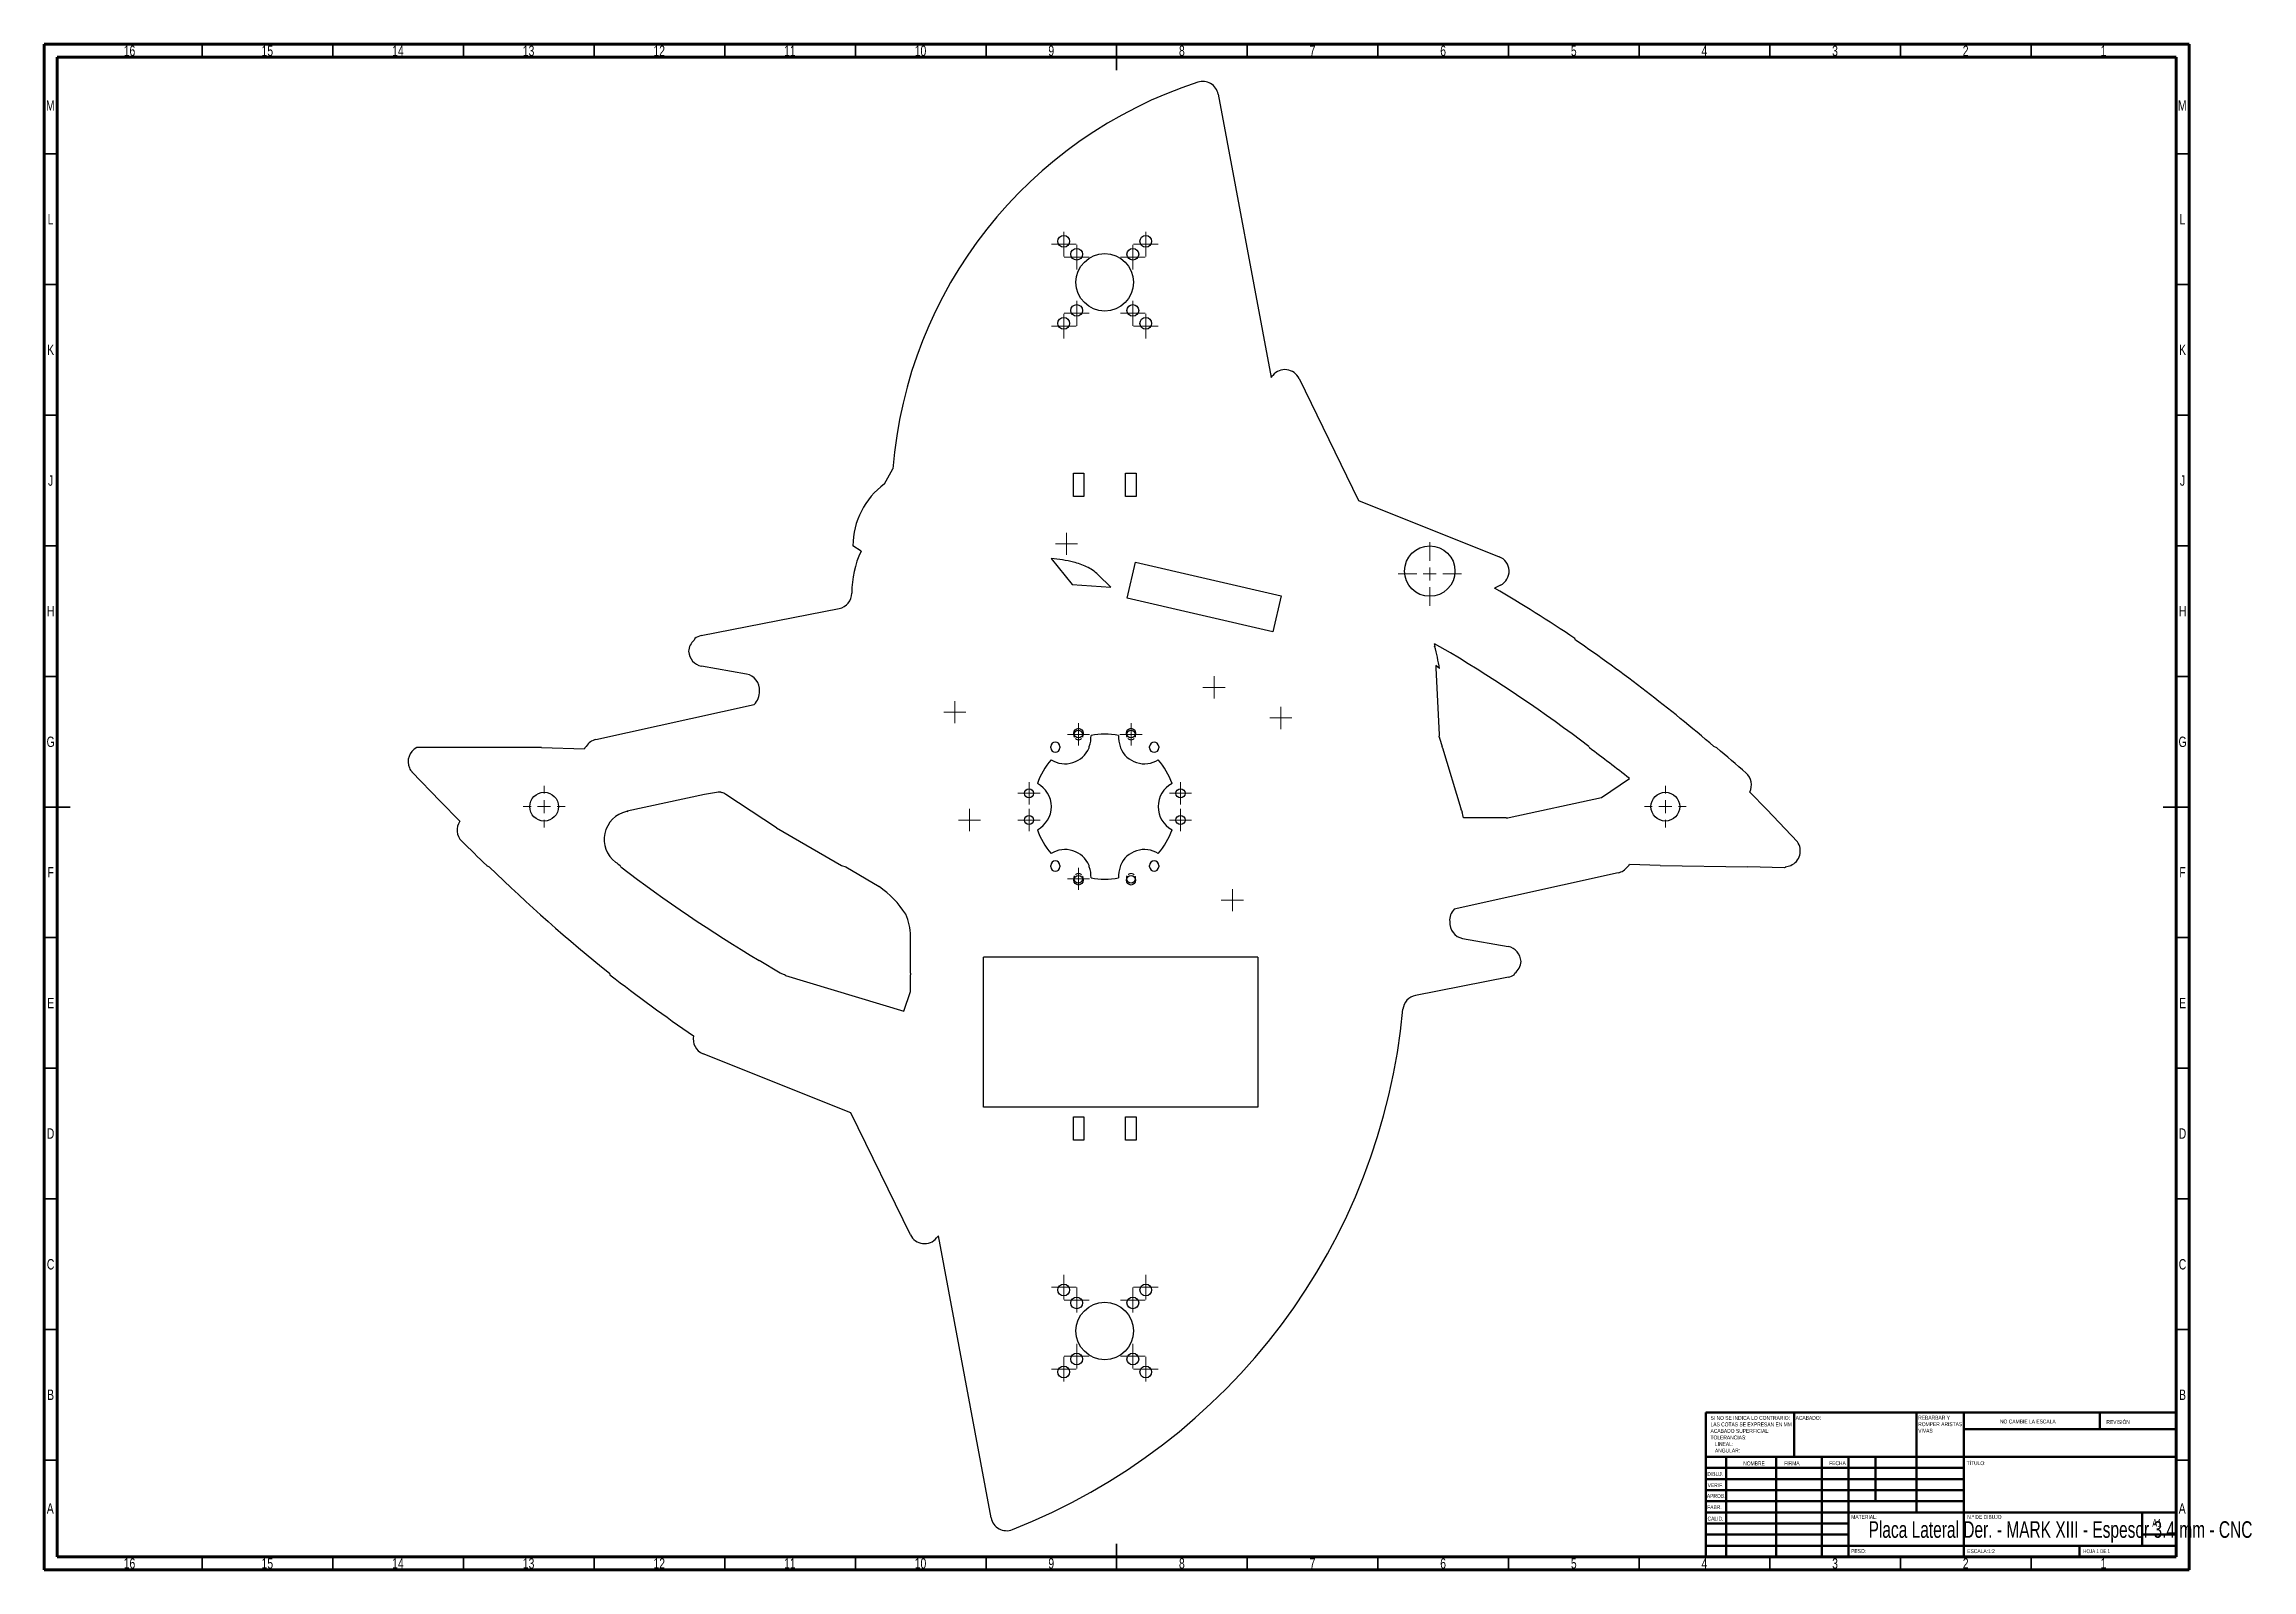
# Model space of a CAD drawing. Header units: millimetres. Extents: x 15 to 860, y 5 to 589.
import ezdxf

# ---------------------------------------------------------------- set-up
doc = ezdxf.new("R2010")
doc.units = ezdxf.units.MM
doc.linetypes.add('HIDDEN', pattern=[1.905, 1.27, -0.635])
doc.styles.add('SLDTEXTSTYLE0', font='TXT', dxfattribs={"width": 0.75})
doc.styles.add('SLDTEXTSTYLE1', font='TXT', dxfattribs={"width": 0.681818})
doc.styles.add('SLDTEXTSTYLE2', font='TXT', dxfattribs={"width": 0.698113})

# ---------------------------------------------------------------- blocks, each defined once
blk = doc.blocks.new('SW_NOTE_0')
at = {"color": 0, "linetype": 'Continuous', "lineweight": 0, "char_height": 1.5, "attachment_point": 1, "style": 'SLDTEXTSTYLE0'}
for s, insert in [('SI NO SE INDICA LO CONTRARIO:', (0, 1.93)), ('ACABADO SUPERFICIAL:', (0, -3.07)), ('TOLERANCIAS:', (0, -5.57)), ('LAS COTAS SE EXPRESAN EN MM', (0, -0.57)), ('LINEAL:', (1.69, -8.07)), ('ANGULAR:', (1.69, -10.57))]:
    blk.add_mtext(s, dxfattribs=dict(at, insert=insert))
blk = doc.blocks.new('SW_NOTE_0_1')
at = {"color": 0, "linetype": 'Continuous', "lineweight": 0, "char_height": 1.5, "attachment_point": 1, "style": 'SLDTEXTSTYLE0'}
for s, insert in [('REBARBAR Y', (0, 1.93)), ('VIVAS', (0, -3.07)), ('ROMPER ARISTAS', (0, -0.57))]:
    blk.add_mtext(s, dxfattribs=dict(at, insert=insert))
blk = doc.blocks.new('SW_CENTERMARKSYMBOL_0')
at = {"color": 0, "linetype": 'Continuous', "lineweight": 18}
for p, q in [((-2.5, 0), (-4.75, 0)), ((0, 0), (-2.5, 0)), ((0, 2.5), (0, 4.75)), ((0, 0), (0, 2.5)), ((0, 0), (0, -2.5)), ((0, 0), (2.5, 0)), ((2.5, 0), (4.75, 0)), ((0, -2.5), (0, -4.75))]:
    blk.add_line(p, q, dxfattribs=at)
blk = doc.blocks.new('SW_CENTERMARKSYMBOL_1')
at = {"color": 0, "linetype": 'Continuous', "lineweight": 18}
for p, q in [((-2.5, 0), (-4.75, 0)), ((0, 0), (-2.5, 0)), ((0, 2.5), (0, 4.75)), ((0, 0), (0, 2.5)), ((0, 0), (0, -2.5)), ((0, 0), (2.5, 0)), ((2.5, 0), (4.75, 0)), ((0, -2.5), (0, -4.75))]:
    blk.add_line(p, q, dxfattribs=at)
blk = doc.blocks.new('SW_CENTERMARKSYMBOL_2')
at = {"color": 0, "linetype": 'Continuous', "lineweight": 18}
for p, q in [((-2.5, 0), (-4.75, 0)), ((0, 0), (-2.5, 0)), ((0, 2.5), (0, 4.75)), ((0, 0), (0, 2.5)), ((0, 0), (0, -2.5)), ((0, 0), (2.5, 0)), ((2.5, 0), (4.75, 0)), ((0, -2.5), (0, -4.75))]:
    blk.add_line(p, q, dxfattribs=at)
blk = doc.blocks.new('SW_CENTERMARKSYMBOL_3')
at = {"color": 0, "linetype": 'Continuous', "lineweight": 18}
for p, q in [((-2.5, 0), (-4.75, 0)), ((0, 0), (-2.5, 0)), ((0, 2.5), (0, 4.75)), ((0, 0), (0, 2.5)), ((0, 0), (0, -2.5)), ((0, 0), (2.5, 0)), ((2.5, 0), (4.75, 0)), ((0, -2.5), (0, -4.75))]:
    blk.add_line(p, q, dxfattribs=at)
blk = doc.blocks.new('SW_CENTERMARKSYMBOL_4')
at = {"color": 0, "linetype": 'Continuous', "lineweight": 18}
for p, q in [((-2.5, 0), (-4.75, 0)), ((0, 0), (-2.5, 0)), ((0, 2.5), (0, 4.75)), ((0, 0), (0, 2.5)), ((0, 0), (0, -2.5)), ((0, 0), (2.5, 0)), ((2.5, 0), (4.75, 0)), ((0, -2.5), (0, -4.75))]:
    blk.add_line(p, q, dxfattribs=at)
blk = doc.blocks.new('SW_CENTERMARKSYMBOL_5')
at = {"color": 0, "linetype": 'Continuous', "lineweight": 18}
for p, q in [((-2.5, 0), (-4.75, 0)), ((0, 0), (-2.5, 0)), ((0, 2.5), (0, 4.75)), ((0, 0), (0, 2.5)), ((0, 0), (0, -2.5)), ((0, 0), (2.5, 0)), ((2.5, 0), (4.75, 0)), ((0, -2.5), (0, -4.75))]:
    blk.add_line(p, q, dxfattribs=at)
blk = doc.blocks.new('SW_CENTERMARKSYMBOL_6')
at = {"color": 0, "linetype": 'Continuous', "lineweight": 18}
for p, q in [((-2.5, 0), (-4.75, 0)), ((0, 0), (-2.5, 0)), ((0, 2.5), (0, 4.75)), ((0, 0), (0, 2.5)), ((0, 0), (0, -2.5)), ((0, 0), (2.5, 0)), ((2.5, 0), (4.75, 0)), ((0, -2.5), (0, -4.75))]:
    blk.add_line(p, q, dxfattribs=at)
blk = doc.blocks.new('SW_CENTERMARKSYMBOL_7')
at = {"color": 0, "linetype": 'Continuous', "lineweight": 18}
for p, q in [((-2.5, 0), (-4.75, 0)), ((0, 0), (-2.5, 0)), ((0, 2.5), (0, 4.75)), ((0, 0), (0, 2.5)), ((0, 0), (0, -2.5)), ((0, 0), (2.5, 0)), ((2.5, 0), (4.75, 0)), ((0, -2.5), (0, -4.75))]:
    blk.add_line(p, q, dxfattribs=at)
blk = doc.blocks.new('SW_CENTERMARKSYMBOL_8')
at = {"color": 0, "linetype": 'Continuous', "lineweight": 18}
for p, q in [((-2.5, 0), (-4.75, 0)), ((0, 0), (-2.5, 0)), ((0, 2.5), (0, 4.75)), ((0, 0), (0, 2.5)), ((0, 0), (0, -2.5)), ((0, 0), (2.5, 0)), ((2.5, 0), (4.75, 0)), ((0, -2.5), (0, -4.75))]:
    blk.add_line(p, q, dxfattribs=at)
blk = doc.blocks.new('SW_CENTERMARKSYMBOL_9')
at = {"color": 0, "linetype": 'Continuous', "lineweight": 18}
for p, q in [((-2.5, 0), (-4.75, 0)), ((0, 0), (-2.5, 0)), ((0, 2.5), (0, 4.75)), ((0, 0), (0, 2.5)), ((0, 0), (0, -2.5)), ((0, 0), (2.5, 0)), ((2.5, 0), (4.75, 0)), ((0, -2.5), (0, -4.75))]:
    blk.add_line(p, q, dxfattribs=at)
blk = doc.blocks.new('SW_CENTERMARKSYMBOL_10')
at = {"color": 0, "linetype": 'Continuous', "lineweight": 18}
for p, q in [((-2.5, 0), (-4.75, 0)), ((0, 0), (-2.5, 0)), ((0, 2.5), (0, 4.75)), ((0, 0), (0, 2.5)), ((0, 0), (0, -2.5)), ((0, 0), (2.5, 0)), ((2.5, 0), (4.75, 0)), ((0, -2.5), (0, -4.75))]:
    blk.add_line(p, q, dxfattribs=at)
blk = doc.blocks.new('SW_CENTERMARKSYMBOL_11')
at = {"color": 0, "linetype": 'Continuous', "lineweight": 18}
for p, q in [((-2.5, 0), (-4.75, 0)), ((0, 0), (-2.5, 0)), ((0, 2.5), (0, 4.75)), ((0, 0), (0, 2.5)), ((0, 0), (0, -2.5)), ((0, 0), (2.5, 0)), ((2.5, 0), (4.75, 0)), ((0, -2.5), (0, -4.75))]:
    blk.add_line(p, q, dxfattribs=at)
blk = doc.blocks.new('SW_CENTERMARKSYMBOL_12')
at = {"color": 0, "linetype": 'Continuous', "lineweight": 18}
for p, q in [((-2.5, 0), (-4.75, 0)), ((0, 0), (-2.5, 0)), ((0, 2.5), (0, 4.75)), ((0, 0), (0, 2.5)), ((0, 0), (0, -2.5)), ((0, 0), (2.5, 0)), ((2.5, 0), (4.75, 0)), ((0, -2.5), (0, -4.75))]:
    blk.add_line(p, q, dxfattribs=at)
blk = doc.blocks.new('SW_CENTERMARKSYMBOL_13')
at = {"color": 0, "linetype": 'Continuous', "lineweight": 18}
for p, q in [((-2.5, 0), (-4.75, 0)), ((0, 0), (-2.5, 0)), ((0, 2.5), (0, 4.75)), ((0, 0), (0, 2.5)), ((0, 0), (0, -2.5)), ((0, 0), (2.5, 0)), ((2.5, 0), (4.75, 0)), ((0, -2.5), (0, -4.75))]:
    blk.add_line(p, q, dxfattribs=at)
blk = doc.blocks.new('SW_CENTERMARKSYMBOL_14')
at = {"color": 0, "linetype": 'Continuous', "lineweight": 18}
for p, q in [((-2.5, 0), (-4.75, 0)), ((0, 0), (-2.5, 0)), ((0, 2.5), (0, 4.75)), ((0, 0), (0, 2.5)), ((0, 0), (0, -2.5)), ((0, 0), (2.5, 0)), ((2.5, 0), (4.75, 0)), ((0, -2.5), (0, -4.75))]:
    blk.add_line(p, q, dxfattribs=at)
blk = doc.blocks.new('SW_CENTERMARKSYMBOL_15')
at = {"color": 0, "linetype": 'Continuous', "lineweight": 18}
for p, q in [((-2.5, 0), (-4.75, 0)), ((0, 0), (-2.5, 0)), ((0, 2.5), (0, 4.75)), ((0, 0), (0, 2.5)), ((0, 0), (0, -2.5)), ((0, 0), (2.5, 0)), ((2.5, 0), (4.75, 0)), ((0, -2.5), (0, -4.75))]:
    blk.add_line(p, q, dxfattribs=at)
blk = doc.blocks.new('SW_CENTERMARKSYMBOL_16')
at = {"color": 0, "linetype": 'Continuous', "lineweight": 18}
for p, q in [((-2.5, 0), (-4.25, 0)), ((0, 0), (-2.5, 0)), ((0, 2.5), (0, 4.25)), ((0, 0), (0, 2.5)), ((0, 0), (0, -2.5)), ((0, 0), (2.5, 0)), ((2.5, 0), (4.25, 0)), ((0, -2.5), (0, -4.25))]:
    blk.add_line(p, q, dxfattribs=at)
blk = doc.blocks.new('SW_CENTERMARKSYMBOL_17')
at = {"color": 0, "linetype": 'Continuous', "lineweight": 18}
for p, q in [((-2.5, 0), (-4.25, 0)), ((0, 0), (-2.5, 0)), ((0, 2.5), (0, 4.25)), ((0, 0), (0, 2.5)), ((0, 0), (0, -2.5)), ((0, 0), (2.5, 0)), ((2.5, 0), (4.25, 0)), ((0, -2.5), (0, -4.25))]:
    blk.add_line(p, q, dxfattribs=at)
blk = doc.blocks.new('SW_CENTERMARKSYMBOL_18')
at = {"color": 0, "linetype": 'Continuous', "lineweight": 18}
for p, q in [((-2.5, 0), (-4.25, 0)), ((0, 0), (-2.5, 0)), ((0, 2.5), (0, 4.25)), ((0, 0), (0, 2.5)), ((0, 0), (0, -2.5)), ((0, 0), (2.5, 0)), ((2.5, 0), (4.25, 0)), ((0, -2.5), (0, -4.25))]:
    blk.add_line(p, q, dxfattribs=at)
blk = doc.blocks.new('SW_CENTERMARKSYMBOL_19')
at = {"color": 0, "linetype": 'Continuous', "lineweight": 18}
for p, q in [((-2.5, 0), (-4.25, 0)), ((0, 0), (-2.5, 0)), ((0, 2.5), (0, 4.25)), ((0, 0), (0, 2.5)), ((0, 0), (0, -2.5)), ((0, 0), (2.5, 0)), ((2.5, 0), (4.25, 0)), ((0, -2.5), (0, -4.25))]:
    blk.add_line(p, q, dxfattribs=at)
blk = doc.blocks.new('SW_CENTERMARKSYMBOL_20')
at = {"color": 0, "linetype": 'Continuous', "lineweight": 18}
for p, q in [((-2.5, 0), (-4.25, 0)), ((0, 0), (-2.5, 0)), ((0, 2.5), (0, 4.25)), ((0, 0), (0, 2.5)), ((0, 0), (0, -2.5)), ((0, 0), (2.5, 0)), ((2.5, 0), (4.25, 0)), ((0, -2.5), (0, -4.25))]:
    blk.add_line(p, q, dxfattribs=at)
blk = doc.blocks.new('SW_CENTERMARKSYMBOL_21')
at = {"color": 0, "linetype": 'Continuous', "lineweight": 18}
for p, q in [((-5, 0), (-8, 0)), ((0, 0), (-2.5, 0)), ((0, 5), (0, 8)), ((0, 0), (0, 2.5)), ((0, 0), (0, -2.5)), ((0, 0), (2.5, 0)), ((5, 0), (8, 0)), ((0, -5), (0, -8))]:
    blk.add_line(p, q, dxfattribs=at)
blk = doc.blocks.new('SW_CENTERMARKSYMBOL_22')
at = {"color": 0, "linetype": 'Continuous', "lineweight": 18}
for p, q in [((-2.5, 0), (-4.25, 0)), ((0, 0), (-2.5, 0)), ((0, 2.5), (0, 4.25)), ((0, 0), (0, 2.5)), ((0, 0), (0, -2.5)), ((0, 0), (2.5, 0)), ((2.5, 0), (4.25, 0)), ((0, -2.5), (0, -4.25))]:
    blk.add_line(p, q, dxfattribs=at)
blk = doc.blocks.new('SW_CENTERMARKSYMBOL_23')
at = {"color": 0, "linetype": 'Continuous', "lineweight": 18}
for p, q in [((-5, 0), (-8, 0)), ((0, 0), (-2.5, 0)), ((0, 5), (0, 8)), ((0, 0), (0, 2.5)), ((0, 0), (0, -2.5)), ((0, 0), (2.5, 0)), ((5, 0), (8, 0)), ((0, -5), (0, -8))]:
    blk.add_line(p, q, dxfattribs=at)
blk = doc.blocks.new('SW_CENTERMARKSYMBOL_24')
at = {"color": 0, "linetype": 'Continuous', "lineweight": 18}
for p, q in [((-2.5, 0), (-4.25, 0)), ((0, 0), (-2.5, 0)), ((0, 2.5), (0, 4.25)), ((0, 0), (0, 2.5)), ((0, 0), (0, -2.5)), ((0, 0), (2.5, 0)), ((2.5, 0), (4.25, 0)), ((0, -2.5), (0, -4.25))]:
    blk.add_line(p, q, dxfattribs=at)
blk = doc.blocks.new('SW_CENTERMARKSYMBOL_25')
at = {"color": 0, "linetype": 'Continuous', "lineweight": 18}
for p, q in [((0, 5), (0, 12.15)), ((-5, 0), (-12.15, 0)), ((0, 0), (-2.5, 0)), ((0, 0), (0, 2.5)), ((0, 0), (0, -2.5)), ((0, 0), (2.5, 0)), ((5, 0), (12.15, 0)), ((0, -5), (0, -12.15))]:
    blk.add_line(p, q, dxfattribs=at)
blk = doc.blocks.new('SW_CENTERMARKSYMBOL_26')
at = {"color": 0, "linetype": 'Continuous', "lineweight": 18}
for p, q in [((-2.5, 0), (-4.25, 0)), ((0, 0), (-2.5, 0)), ((0, 2.5), (0, 4.25)), ((0, 0), (0, 2.5)), ((0, 0), (0, -2.5)), ((0, 0), (2.5, 0)), ((2.5, 0), (4.25, 0)), ((0, -2.5), (0, -4.25))]:
    blk.add_line(p, q, dxfattribs=at)
blk = doc.blocks.new('SW_CENTERMARKSYMBOL_27')
at = {"color": 0, "linetype": 'Continuous', "lineweight": 18}
for p, q in [((-2.5, 0), (-4.25, 0)), ((0, 0), (-2.5, 0)), ((0, 2.5), (0, 4.25)), ((0, 0), (0, 2.5)), ((0, 0), (0, -2.5)), ((0, 0), (2.5, 0)), ((2.5, 0), (4.25, 0)), ((0, -2.5), (0, -4.25))]:
    blk.add_line(p, q, dxfattribs=at)
blk = doc.blocks.new('SW_CENTERMARKSYMBOL_28')
at = {"color": 0, "linetype": 'Continuous', "lineweight": 18}
for p, q in [((-2.5, 0), (-4.25, 0)), ((0, 0), (-2.5, 0)), ((0, 2.5), (0, 4.25)), ((0, 0), (0, 2.5)), ((0, 0), (0, -2.5)), ((0, 0), (2.5, 0)), ((2.5, 0), (4.25, 0)), ((0, -2.5), (0, -4.25))]:
    blk.add_line(p, q, dxfattribs=at)
blk = doc.blocks.new('SW_CENTERMARKSYMBOL_29')
at = {"color": 0, "linetype": 'Continuous', "lineweight": 18}
for p, q in [((-2.5, 0), (-4.25, 0)), ((0, 0), (-2.5, 0)), ((0, 2.5), (0, 4.25)), ((0, 0), (0, 2.5)), ((0, 0), (0, -2.5)), ((0, 0), (2.5, 0)), ((2.5, 0), (4.25, 0)), ((0, -2.5), (0, -4.25))]:
    blk.add_line(p, q, dxfattribs=at)
blk = doc.blocks.new('SW_CENTERMARKSYMBOL_30')
at = {"color": 0, "linetype": 'Continuous', "lineweight": 18}
for p, q in [((-2.5, 0), (-4.25, 0)), ((0, 0), (-2.5, 0)), ((0, 2.5), (0, 4.25)), ((0, 0), (0, 2.5)), ((0, 0), (0, -2.5)), ((0, 0), (2.5, 0)), ((2.5, 0), (4.25, 0)), ((0, -2.5), (0, -4.25))]:
    blk.add_line(p, q, dxfattribs=at)
blk = doc.blocks.new('SW_CENTERMARKSYMBOL_31')
at = {"color": 0, "linetype": 'Continuous', "lineweight": 18}
for p, q in [((-2.5, 0), (-4.25, 0)), ((0, 0), (-2.5, 0)), ((0, 2.5), (0, 4.25)), ((0, 0), (0, 2.5)), ((0, 0), (0, -2.5)), ((0, 0), (2.5, 0)), ((2.5, 0), (4.25, 0)), ((0, -2.5), (0, -4.25))]:
    blk.add_line(p, q, dxfattribs=at)

msp = doc.modelspace()

# ---------------------------------------------------------------- linework, layer by layer
at = {"color": 7, "linetype": 'Continuous', "lineweight": 70}
for p, q in [((15, 5), (15, 589)), ((15, 589), (836, 589)), ((20, 10), (20, 584)), ((20, 584), (831, 584)), ((831, 584), (831, 10)), ((836, 589), (836, 5)), ((831, 10), (20, 10)), ((836, 5), (15, 5))]:
    msp.add_line(p, q, dxfattribs=at)
at = {"color": 7, "linetype": 'Continuous', "lineweight": 35}
for p, q in [((75.5, 584), (75.5, 589)), ((125.5, 584), (125.5, 589)), ((175.5, 584), (175.5, 589)), ((225.5, 584), (225.5, 589)), ((275.5, 584), (275.5, 589)), ((325.5, 584), (325.5, 589)), ((375.5, 584), (375.5, 589)), ((425.5, 589), (425.5, 579)), ((425.5, 584), (425.5, 589)), ((475.5, 584), (475.5, 589)), ((525.5, 584), (525.5, 589)), ((575.5, 584), (575.5, 589)), ((625.5, 584), (625.5, 589)), ((675.5, 584), (675.5, 589)), ((725.5, 584), (725.5, 589)), ((775.5, 584), (775.5, 589)), ((20, 547), (15, 547)), ((831, 547), (836, 547)), ((20, 497), (15, 497)), ((831, 497), (836, 497)), ((20, 447), (15, 447)), ((831, 447), (836, 447)), ((20, 397), (15, 397)), ((831, 397), (836, 397)), ((20, 347), (15, 347)), ((831, 347), (836, 347)), ((15, 297), (25, 297)), ((20, 297), (15, 297)), ((836, 297), (826, 297)), ((831, 297), (836, 297)), ((20, 247), (15, 247)), ((831, 247), (836, 247)), ((20, 197), (15, 197)), ((831, 197), (836, 197)), ((20, 147), (15, 147)), ((831, 147), (836, 147)), ((20, 97), (15, 97)), ((831, 97), (836, 97)), ((20, 47), (15, 47)), ((831, 47), (836, 47)), ((75.5, 10), (75.5, 5)), ((125.5, 10), (125.5, 5)), ((175.5, 10), (175.5, 5)), ((225.5, 10), (225.5, 5)), ((275.5, 10), (275.5, 5)), ((325.5, 10), (325.5, 5)), ((375.5, 10), (375.5, 5)), ((425.5, 5), (425.5, 15)), ((425.5, 10), (425.5, 5)), ((475.5, 10), (475.5, 5)), ((525.5, 10), (525.5, 5)), ((575.5, 10), (575.5, 5)), ((625.5, 10), (625.5, 5)), ((675.5, 10), (675.5, 5)), ((725.5, 10), (725.5, 5)), ((775.5, 10), (775.5, 5))]:
    msp.add_line(p, q, dxfattribs=at)
at = {"color": 7, "linetype": 'Continuous', "lineweight": 25}
for p, q in [((464.31, 569.82), (484.6, 461.37)), ((484.6, 461.37), (485.3, 462.22)), ((495.33, 461.04), (518.08, 414.38)), ((336.66, 420.68), (339.85, 426.44)), ((408.94, 424.83), (412.94, 424.83)), ((408.94, 415.83), (408.94, 424.83)), ((412.94, 424.83), (412.94, 415.83)), ((428.94, 424.83), (432.94, 424.83)), ((428.94, 415.83), (428.94, 424.83)), ((432.94, 424.83), (432.94, 415.83)), ((412.94, 415.83), (408.94, 415.83)), ((432.94, 415.83), (428.94, 415.83)), ((518.08, 414.38), (571.94, 392.82)), ((327.65, 394.87), (324.57, 396.97)), ((400.45, 392.06), (408.41, 382.22)), ((429.55, 376.89), (432.72, 390.67)), ((432.72, 390.67), (488.46, 377.86)), ((408.41, 382.22), (423.33, 381.14)), ((423.33, 381.14), (418.39, 385.9)), ((572.41, 381.89), (570.18, 380.78)), ((266.49, 362.6), (319.29, 372.98)), ((485.29, 364.08), (429.55, 376.89)), ((488.46, 377.86), (485.29, 364.08)), ((264.02, 361.48), (263.8, 360.92)), ((553.27, 356.02), (547.22, 359.4)), ((547.47, 358.46), (547.22, 358.6)), ((601.16, 360.92), (600.9, 361.48)), ((283.85, 347.84), (266.62, 350.91)), ((549.06, 349.96), (547.63, 351.13)), ((547.63, 351.13), (547.67, 350.29)), ((547.67, 350.29), (547.63, 350.32)), ((547.63, 350.32), (548.89, 324.57)), ((226.2, 322.86), (286.72, 336.28)), ((549.1, 323.38), (550.05, 320.2)), ((205.31, 319.72), (157.61, 319.72)), ((205.31, 319.72), (221.79, 319.25)), ((222.44, 320.2), (221.93, 319.63)), ((400.28, 319.63), (400.28, 320.2)), ((403.77, 320.2), (403.78, 319.63)), ((414.92, 319.63), (414.99, 320.2)), ((426.9, 320.2), (426.97, 319.63)), ((438.11, 319.63), (438.12, 320.2)), ((441.61, 320.2), (441.61, 319.63)), ((550.22, 319.63), (550.05, 320.2)), ((550.22, 319.63), (557.18, 296.39)), ((606.22, 320.2), (606.44, 319.63)), ((655.22, 319.63), (654.08, 320.2)), ((155.79, 310.49), (166.59, 299.25)), ((611.1, 300.58), (621.75, 307.95)), ((174.09, 291.55), (166.59, 299.25)), ((267.7, 301.77), (238.21, 295.41)), ((272.32, 302.57), (267.7, 301.77)), ((273.95, 302.73), (273.53, 302.63)), ((273.95, 302.73), (274.25, 302.53)), ((295.33, 289.01), (275.96, 301.8)), ((575.71, 292.94), (611.1, 300.58)), ((667.8, 302.71), (674.3, 296.03)), ((686.04, 283.67), (674.3, 296.03)), ((238.42, 295.33), (237.92, 295.23)), ((238.21, 295.41), (238.42, 295.33)), ((295.33, 289.01), (320.22, 274.63)), ((574.65, 292.82), (558.25, 292.82)), ((184.37, 274.63), (185.37, 274.07)), ((235.67, 274.07), (235.44, 274.63)), ((320.22, 274.63), (321.86, 274.07)), ((321.86, 274.07), (334.57, 266.53)), ((400.28, 274.07), (400.28, 274.63)), ((403.78, 274.63), (403.77, 274.07)), ((414.99, 274.07), (414.92, 274.63)), ((426.97, 274.63), (426.9, 274.07)), ((438.12, 274.07), (438.11, 274.63)), ((441.61, 274.63), (441.61, 274.07)), ((617.48, 271.79), (554.67, 257.86)), ((620.97, 274.07), (621.57, 274.63)), ((633.55, 274.63), (621.73, 274.97)), ((633.55, 274.63), (667.06, 274.07)), ((681.11, 273.66), (667.06, 274.07)), ((681.56, 274.07), (683.5, 274.63)), ((557.92, 246.67), (575.32, 243.57)), ((296.77, 233.34), (288.62, 238.24)), ((479.48, 239.57), (374.48, 239.57)), ((374.48, 182.15), (374.48, 239.57)), ((479.48, 239.57), (479.48, 182.15)), ((231.35, 233.34), (231.57, 232.78)), ((298.39, 232.78), (296.77, 233.34)), ((298.77, 232.56), (298.39, 232.78)), ((298.77, 232.56), (343.99, 218.86)), ((346.61, 233.34), (346.61, 232.78)), ((575.45, 231.88), (539.89, 224.91)), ((577.63, 232.78), (577.87, 233.34)), ((343.99, 218.86), (346.54, 226.39)), ((323.81, 179.88), (267.19, 202.54)), ((346.56, 133.23), (323.81, 179.88)), ((479.48, 182.15), (374.48, 182.15)), ((408.94, 178.43), (412.94, 178.43)), ((408.94, 169.43), (408.94, 178.43)), ((412.94, 178.43), (412.94, 169.43)), ((428.94, 178.43), (432.94, 178.43)), ((428.94, 169.43), (428.94, 178.43)), ((432.94, 178.43), (432.94, 169.43)), ((412.94, 169.43), (408.94, 169.43)), ((432.94, 169.43), (428.94, 169.43)), ((357.29, 132.89), (356.59, 132.04)), ((377.49, 24.89), (357.29, 132.89))]:
    msp.add_line(p, q, dxfattribs=at)
at = {"color": 7, "linetype": 'HIDDEN', "lineweight": 18}
for p, q in [((409.13, 325.32), (409.13, 324.52)), ((412.63, 324.52), (412.63, 325.32)), ((429.26, 325.32), (429.26, 324.52)), ((432.76, 324.52), (432.76, 325.32)), ((409.13, 269.75), (409.13, 268.94)), ((412.63, 268.94), (412.63, 269.75)), ((429.26, 269.75), (429.26, 268.94)), ((432.76, 268.94), (432.76, 269.75))]:
    msp.add_line(p, q, dxfattribs=at)
at = {"color": 7, "linetype": 'Continuous', "lineweight": 50}
for p, q in [((651, 65.25), (831, 65.25)), ((651, 65.25), (651, 10)), ((684.8, 48.25), (684.8, 65.25)), ((731.6, 65.25), (731.6, 27)), ((749.8, 65.25), (749.8, 10)), ((801.8, 58.88), (801.8, 65.25)), ((831, 58.88), (749.8, 58.88)), ((831, 48.25), (651, 48.25)), ((749.8, 44), (651, 44)), ((658.8, 48.25), (658.8, 10)), ((677.99, 48.25), (677.99, 10)), ((695.4, 48.25), (695.4, 10)), ((705.6, 10), (705.6, 48.25)), ((716, 31.25), (716, 48.25)), ((749.8, 39.75), (651, 39.75)), ((749.8, 35.5), (651, 35.5)), ((749.8, 31.25), (651, 31.25)), ((705.6, 27), (651, 27)), ((705.6, 27), (831, 27)), ((818, 14.25), (818, 27)), ((705.6, 22.75), (651, 22.75)), ((705.6, 18.5), (651, 18.5)), ((831, 18.5), (818, 18.5)), ((651, 14.25), (831, 14.25)), ((794, 10), (794, 14.25))]:
    msp.add_line(p, q, dxfattribs=at)
at = {"color": 7, "linetype": 'Continuous', "lineweight": 25}
for centre, radius in [((405.25, 513.53), 2.25), ((436.64, 513.53), 2.25), ((410.2, 508.58), 2.25), ((420.94, 497.83), 11), ((431.69, 508.58), 2.25), ((405.25, 482.13), 2.25), ((410.2, 487.08), 2.25), ((431.69, 487.08), 2.25), ((436.64, 482.13), 2.25), ((545.35, 387.29), 9.65), ((206.36, 297.13), 5.5), ((391.96, 302.24), 1.75), ((449.93, 302.24), 1.75), ((635.52, 297.13), 5.5), ((391.96, 292.02), 1.75), ((449.93, 292.02), 1.75), ((405.25, 112.13), 2.25), ((436.64, 112.13), 2.25), ((410.2, 107.18), 2.25), ((420.94, 96.43), 11), ((431.69, 107.18), 2.25), ((410.2, 85.69), 2.25), ((431.69, 85.69), 2.25), ((405.25, 80.74), 2.25), ((436.64, 80.74), 2.25)]:
    msp.add_circle(centre, radius, dxfattribs=at)
for centre, radius, start, end in [((458.42, 568.72), 6, 10.59586, 108.00279), ((509, 413.05), 169.68, 108.00279, 175.47538), ((489.93, 458.41), 6, 25.99393, 140.55052), ((353.99, 396.91), 29.42, 126.10723, 179.88004), ((360.93, 379.16), 36.8, 154.72969, 180.39206), ((569.71, 387.25), 6, 296.64784, 68.19084), ((251.6, -160.62), 628.17, 56.21641, 59.52542), ((318.13, 378.87), 6, 281.12712, 0.39206), ((267.65, 356.71), 6, 101.12712, 127.24281), ((553.89, 324.81), 5, 182.81763, 188.49698), ((553.89, 324.81), 5, 192.01486, 196.67076), ((160.31, 314.36), 6, 116.76747, 203.90483), ((227.46, 317.3), 6, 157.18887, 161.08666), ((420.94, 297.13), 27.23, 138.85409, 161.07602), ((402.03, 319.68), 1.75, 181.51011, 358.48989), ((405.73, 323.51), 9.98, 238.03401, 337.11311), ((436.16, 323.51), 9.98, 202.88689, 301.96599), ((439.86, 319.68), 1.75, 181.51011, 358.48989), ((420.94, 297.13), 27.23, 18.92398, 41.14591), ((251.2, -161.63), 598.17, 51.72337, 53.56725), ((251.6, -161.72), 628.17, 48.66996, 50.0196), ((159.4, 313.95), 5, 203.90483, 223.86229), ((390.54, 297.13), 9.98, 297.77882, 62.22118), ((451.35, 297.13), 9.98, 117.77882, 242.22118), ((662.48, 305.48), 6, 332.46412, 48.66996), ((273.18, 297.65), 5, 85.96149, 99.8407), ((273.18, 297.65), 5, 56.15722, 77.58149), ((561.97, 297.82), 5, 196.67076, 213.22005), ((179.06, 288.19), 6, 145.96468, 225.12502), ((240.21, 284.62), 10.86, 102.18116, 233.36278), ((420.94, 297.13), 27.23, 198.92398, 221.14591), ((420.94, 297.13), 27.23, 318.85409, 341.07602), ((386.95, 259.09), 174.59, 11.14161, 11.89878), ((574.65, 297.82), 5, 270, 282.18116), ((618.04, 729.1), 628.17, 225.12502, 226.34152), ((405.73, 270.75), 9.98, 22.88689, 121.96599), ((436.16, 270.75), 9.98, 58.03401, 157.11311), ((681.17, 280.17), 6, 292.76984, 35.74904), ((590.68, 755.9), 598.17, 233.36278, 233.56725), ((402.03, 274.59), 1.75, 1.51011, 178.48989), ((439.86, 274.59), 1.75, 1.51011, 178.48989), ((616.21, 277.33), 6, 333.249, 336.7818), ((618.04, 728), 628.17, 232.03131, 235.64587), ((-744.63, 240.32), 1091.26, 359.26851, 359.60409), ((574.3, 237.77), 6, 281.09143, 303.77007), ((541.04, 219.02), 6, 101.09143, 174.75902), ((298.78, 241.24), 237.28, 291.45762, 354.75902), ((269.42, 208.11), 6, 167.61414, 248.19084), ((351.95, 135.86), 6, 205.99393, 320.55052), ((383.39, 25.99), 6, 190.59586, 291.45762)]:
    msp.add_arc(centre, radius, start, end, dxfattribs=at)
for centre, major_axis, start_param, end_param in [((267.65, 356.19), (0, -6.16), 3.836858, 4.647274), ((267.65, 356.99), (0, -6.16), 4.777504, 6.11117), ((473.09, 338.19), (0, -79.06), 1.830106, 1.842445), ((473.09, 337.38), (0, -79.06), 1.730481, 1.842445), ((251.2, -174.46), (0, -614.6), 2.506198, 2.612232), ((251.6, -175.35), (0, -645.42), 2.44616, 2.551474), ((282.82, 341.77), (0, 6.16), 4.647274, 6.11117), ((282.82, 340.96), (0, 6.16), 3.849341, 4.777504), ((227.46, 316.83), (0, -6.16), 3.354194, 4.134775), ((402.03, 320.07), (0, -1.8), 1.641166, 4.642019), ((410.88, 324.52), (0, -1.8), 1.795784, 4.487402), ((405.73, 324.01), (0, -10.25), 1.189674, 1.604412), ((420.94, 296.9), (0, -27.97), 2.947757, 3.335428), ((436.16, 324.01), (0, -10.25), 4.678774, 5.093511), ((431.01, 324.52), (0, -1.8), 1.795784, 4.487402), ((439.86, 320.07), (0, -1.8), 1.641166, 4.642019), ((473.09, 337.38), (0, -79.06), 1.400198, 1.401657), ((386.95, 257.01), (0, -179.38), 1.952143, 1.953274), ((618.04, 741.99), (0, 645.42), 2.381802, 2.478476), ((590.68, 768.72), (0, 614.6), 2.506198, 2.612232), ((402.03, 274.2), (0, 1.8), 1.641166, 4.642019), ((405.73, 270.25), (0, 10.25), 4.678774, 5.093511), ((436.16, 270.25), (0, 10.25), 1.189674, 1.604412), ((439.86, 274.2), (0, 1.8), 1.641166, 4.642019), ((616.21, 277.82), (0, 6.16), 3.354194, 4.058288), ((684.6, 269.99), (0, -5.14), 3.795335, 3.916928), ((314.83, 236.03), (0, 36.62), 5.286542, 5.696419), ((410.88, 269.75), (0, 1.8), 1.795784, 4.487402), ((420.94, 297.36), (0, 27.97), 2.947757, 3.335428), ((431.01, 269.75), (0, 1.8), 1.795784, 4.487402), ((327.57, 247.5), (0, 19.57), 4.71836, 5.157456), ((558.95, 253.55), (0, 6.16), 0.795493, 1.635911), ((-744.63, 240.92), (0, 1121.23), 4.712031, 4.71836), ((558.95, 252.75), (0, 6.16), 1.505681, 2.969577), ((-744.63, 240.12), (0, 1121.23), 4.70635, 4.712747), ((574.3, 237.49), (0, 6.16), 4.777504, 6.11117), ((574.3, 238.29), (0, 6.16), 3.779941, 4.647274)]:
    msp.add_ellipse(centre, major_axis=major_axis, ratio=0.973272, start_param=start_param, end_param=end_param, dxfattribs=at)
at = {"color": 7, "linetype": 'HIDDEN', "lineweight": 18}
for centre, major_axis, start_param, end_param in [((410.88, 324.52), (0, -1.8), 4.487402, 6.283185), ((410.88, 324.52), (0, -1.8), 0, 1.795784), ((431.01, 324.52), (0, -1.8), 4.487402, 6.283185), ((431.01, 324.52), (0, -1.8), 0, 1.795784), ((410.88, 269.75), (0, 1.8), 0, 1.795784), ((410.88, 269.75), (0, 1.8), 4.487402, 6.283185), ((431.01, 269.75), (0, 1.8), 0, 1.795784), ((431.01, 269.75), (0, 1.8), 4.487402, 6.283185)]:
    msp.add_ellipse(centre, major_axis=major_axis, ratio=0.973272, start_param=start_param, end_param=end_param, dxfattribs=at)
at = {"color": 7, "linetype": 'Continuous', "lineweight": 25}
for centre, major_axis in [((410.88, 325.32), (0, -1.8)), ((431.01, 325.32), (0, -1.8)), ((410.88, 268.94), (0, 1.8)), ((431.01, 268.94), (0, 1.8))]:
    msp.add_ellipse(centre, major_axis=major_axis, ratio=0.973272, dxfattribs=at)
msp.add_open_spline([(418.39, 385.9), (417.06, 387.19), (415.59, 388.17), (412.44, 389.73), (410.76, 390.31), (406.25, 391.45), (403.34, 391.8), (400.45, 392.06)], degree=3, knots=[0, 0, 0, 0, 0.25, 0.25, 0.5, 0.5, 0.8942218, 0.8942218, 0.8942218, 0.8942218], dxfattribs=at)

# ---------------------------------------------------------------- block references
at = {"color": 7, "linetype": 'Continuous', "lineweight": 0}
for name, p in [('SW_CENTERMARKSYMBOL_5', (405.25, 512.43)), ('SW_CENTERMARKSYMBOL_4', (436.64, 512.43)), ('SW_CENTERMARKSYMBOL_6', (410.2, 507.48)), ('SW_CENTERMARKSYMBOL_7', (431.69, 507.48)), ('SW_CENTERMARKSYMBOL_0', (410.2, 485.98)), ('SW_CENTERMARKSYMBOL_2', (431.69, 485.98)), ('SW_CENTERMARKSYMBOL_1', (405.25, 481.03)), ('SW_CENTERMARKSYMBOL_3', (436.64, 481.03)), ('SW_CENTERMARKSYMBOL_31', (406.3, 397.74)), ('SW_CENTERMARKSYMBOL_25', (545.35, 386.19)), ('SW_CENTERMARKSYMBOL_29', (462.78, 342.79)), ('SW_CENTERMARKSYMBOL_28', (363.55, 333.29)), ('SW_CENTERMARKSYMBOL_27', (488.33, 331.07)), ('SW_CENTERMARKSYMBOL_17', (410.88, 324.79)), ('SW_CENTERMARKSYMBOL_18', (431.01, 324.79)), ('SW_CENTERMARKSYMBOL_23', (206.36, 297.13)), ('SW_CENTERMARKSYMBOL_24', (391.96, 302.24)), ('SW_CENTERMARKSYMBOL_20', (449.93, 302.24)), ('SW_CENTERMARKSYMBOL_21', (635.52, 297.13)), ('SW_CENTERMARKSYMBOL_26', (369.16, 292.02)), ('SW_CENTERMARKSYMBOL_22', (391.96, 292.02)), ('SW_CENTERMARKSYMBOL_19', (449.93, 292.02)), ('SW_CENTERMARKSYMBOL_16', (410.88, 269.48)), ('SW_CENTERMARKSYMBOL_30', (469.8, 261.33)), ('SW_CENTERMARKSYMBOL_13', (405.25, 113.23)), ('SW_CENTERMARKSYMBOL_12', (410.2, 108.28)), ('SW_CENTERMARKSYMBOL_10', (431.69, 108.28)), ('SW_CENTERMARKSYMBOL_11', (436.64, 113.23)), ('SW_CENTERMARKSYMBOL_15', (405.25, 81.83)), ('SW_CENTERMARKSYMBOL_14', (410.2, 86.78)), ('SW_CENTERMARKSYMBOL_8', (431.69, 86.78)), ('SW_CENTERMARKSYMBOL_9', (436.64, 81.83)), ('SW_NOTE_0', (652.8, 61.99)), ('SW_NOTE_0_1', (732.31, 62.07))]:
    msp.add_blockref(name, p, dxfattribs=at)

# ---------------------------------------------------------------- texts
for s, insert, char_height, attachment_point, style in [('16', (47.67, 588.44), 3.969, 2, 'SLDTEXTSTYLE0'), ('15', (100.42, 588.44), 3.969, 2, 'SLDTEXTSTYLE0'), ('14', (150.42, 588.44), 3.969, 2, 'SLDTEXTSTYLE0'), ('13', (200.42, 588.44), 3.969, 2, 'SLDTEXTSTYLE0'), ('12', (250.42, 588.44), 3.969, 2, 'SLDTEXTSTYLE0'), ('11', (300.42, 588.44), 3.969, 2, 'SLDTEXTSTYLE0'), ('10', (350.42, 588.44), 3.969, 2, 'SLDTEXTSTYLE0'), ('9', (400.46, 588.44), 3.97, 2, 'SLDTEXTSTYLE0'), ('8', (450.46, 588.44), 3.97, 2, 'SLDTEXTSTYLE0'), ('7', (500.46, 588.44), 3.97, 2, 'SLDTEXTSTYLE0'), ('6', (550.46, 588.44), 3.97, 2, 'SLDTEXTSTYLE0'), ('5', (600.46, 588.44), 3.97, 2, 'SLDTEXTSTYLE0'), ('4', (650.46, 588.44), 3.97, 2, 'SLDTEXTSTYLE0'), ('3', (700.46, 588.44), 3.97, 2, 'SLDTEXTSTYLE0'), ('2', (750.46, 588.44), 3.97, 2, 'SLDTEXTSTYLE0'), ('1', (803.21, 588.44), 3.97, 2, 'SLDTEXTSTYLE0'), ('M', (17.36, 567.5), 3.97, 2, 'SLDTEXTSTYLE0'), ('M', (833.36, 567.5), 3.97, 2, 'SLDTEXTSTYLE0'), ('L', (17.45, 523.94), 3.97, 2, 'SLDTEXTSTYLE0'), ('L', (833.45, 523.94), 3.97, 2, 'SLDTEXTSTYLE0'), ('K', (17.49, 474), 3.97, 2, 'SLDTEXTSTYLE0'), ('K', (833.49, 474), 3.97, 2, 'SLDTEXTSTYLE0'), ('J', (17.47, 423.94), 3.97, 2, 'SLDTEXTSTYLE0'), ('J', (833.47, 423.94), 3.97, 2, 'SLDTEXTSTYLE0'), ('H', (17.49, 374), 3.97, 2, 'SLDTEXTSTYLE0'), ('H', (833.49, 374), 3.97, 2, 'SLDTEXTSTYLE0'), ('G', (17.49, 323.94), 3.97, 2, 'SLDTEXTSTYLE0'), ('G', (833.49, 323.94), 3.97, 2, 'SLDTEXTSTYLE0'), ('F', (17.46, 274), 3.97, 2, 'SLDTEXTSTYLE0'), ('F', (833.46, 274), 3.97, 2, 'SLDTEXTSTYLE0'), ('E', (17.51, 223.94), 3.97, 2, 'SLDTEXTSTYLE0'), ('E', (833.51, 223.94), 3.97, 2, 'SLDTEXTSTYLE0'), ('D', (17.45, 174), 3.97, 2, 'SLDTEXTSTYLE0'), ('D', (833.45, 174), 3.97, 2, 'SLDTEXTSTYLE0'), ('C', (17.46, 123.94), 3.97, 2, 'SLDTEXTSTYLE0'), ('C', (833.46, 123.94), 3.97, 2, 'SLDTEXTSTYLE0'), ('B', (17.47, 74), 3.97, 2, 'SLDTEXTSTYLE0'), ('B', (833.47, 74), 3.97, 2, 'SLDTEXTSTYLE0'), ('ACABADO:', (685.37, 63.92), 1.5, 1, 'SLDTEXTSTYLE0'), ('NO CAMBIE LA ESCALA', (763.61, 62.53), 1.5, 1, 'SLDTEXTSTYLE0'), ('REVISIÓN', (804.33, 62.33), 1.5, 1, 'SLDTEXTSTYLE0'), ('DIBUJ.', (651.59, 42.43), 1.5, 1, 'SLDTEXTSTYLE0'), ('NOMBRE', (665.32, 46.5), 1.5, 1, 'SLDTEXTSTYLE0'), ('FIRMA', (681.03, 46.56), 1.5, 1, 'SLDTEXTSTYLE0'), ('FECHA', (698.21, 46.58), 1.5, 1, 'SLDTEXTSTYLE0'), ('TÍTULO:', (750.86, 46.58), 1.5, 1, 'SLDTEXTSTYLE0'), ('APROB.', (651.4, 34.06), 1.5, 1, 'SLDTEXTSTYLE0'), ('VERIF.', (651.7, 38.15), 1.5, 1, 'SLDTEXTSTYLE0'), ('A', (17.34, 30.5), 3.97, 2, 'SLDTEXTSTYLE0'), ('FABR.', (651.54, 29.73), 1.5, 1, 'SLDTEXTSTYLE0'), ('CALID.', (651.67, 25.35), 1.5, 1, 'SLDTEXTSTYLE0'), ('MATERIAL:', (706.65, 25.99), 1.5, 1, 'SLDTEXTSTYLE0'), ('N.º DE DIBUJO', (751.07, 25.99), 1.5, 1, 'SLDTEXTSTYLE0'), ('A', (833.34, 30.5), 3.97, 2, 'SLDTEXTSTYLE0'), ('Placa Lateral Der. - MARK XIII - Espesor 3.4 mm - CNC', (786.76, 23.61), 6.35, 2, 'SLDTEXTSTYLE2'), ('A1', (821.87, 24.41), 2.91, 1, 'SLDTEXTSTYLE0'), ('16', (47.67, 9.44), 3.969, 2, 'SLDTEXTSTYLE0'), ('15', (100.42, 9.44), 3.969, 2, 'SLDTEXTSTYLE0'), ('14', (150.42, 9.44), 3.969, 2, 'SLDTEXTSTYLE0'), ('13', (200.42, 9.44), 3.969, 2, 'SLDTEXTSTYLE0'), ('12', (250.42, 9.44), 3.969, 2, 'SLDTEXTSTYLE0'), ('11', (300.42, 9.44), 3.969, 2, 'SLDTEXTSTYLE0'), ('10', (350.42, 9.44), 3.969, 2, 'SLDTEXTSTYLE0'), ('9', (400.46, 9.44), 3.97, 2, 'SLDTEXTSTYLE0'), ('8', (450.46, 9.44), 3.97, 2, 'SLDTEXTSTYLE0'), ('7', (500.46, 9.44), 3.97, 2, 'SLDTEXTSTYLE0'), ('6', (550.46, 9.44), 3.97, 2, 'SLDTEXTSTYLE0'), ('5', (600.46, 9.44), 3.97, 2, 'SLDTEXTSTYLE0'), ('4', (650.46, 9.44), 3.97, 2, 'SLDTEXTSTYLE0'), ('3', (700.46, 9.44), 3.97, 2, 'SLDTEXTSTYLE0'), ('PESO:', (706.62, 12.95), 1.499, 1, 'SLDTEXTSTYLE0'), ('2', (750.46, 9.44), 3.97, 2, 'SLDTEXTSTYLE0'), ('ESCALA:1:2', (751.07, 12.9), 1.5, 1, 'SLDTEXTSTYLE0'), ('HOJA 1 DE 1', (795.48, 12.9), 1.5, 1, 'SLDTEXTSTYLE1'), ('1', (803.21, 9.44), 3.97, 2, 'SLDTEXTSTYLE0')]:
    msp.add_mtext(s, dxfattribs=dict(at, insert=insert, char_height=char_height, attachment_point=attachment_point, style=style))

doc.saveas('drawing.dxf')
